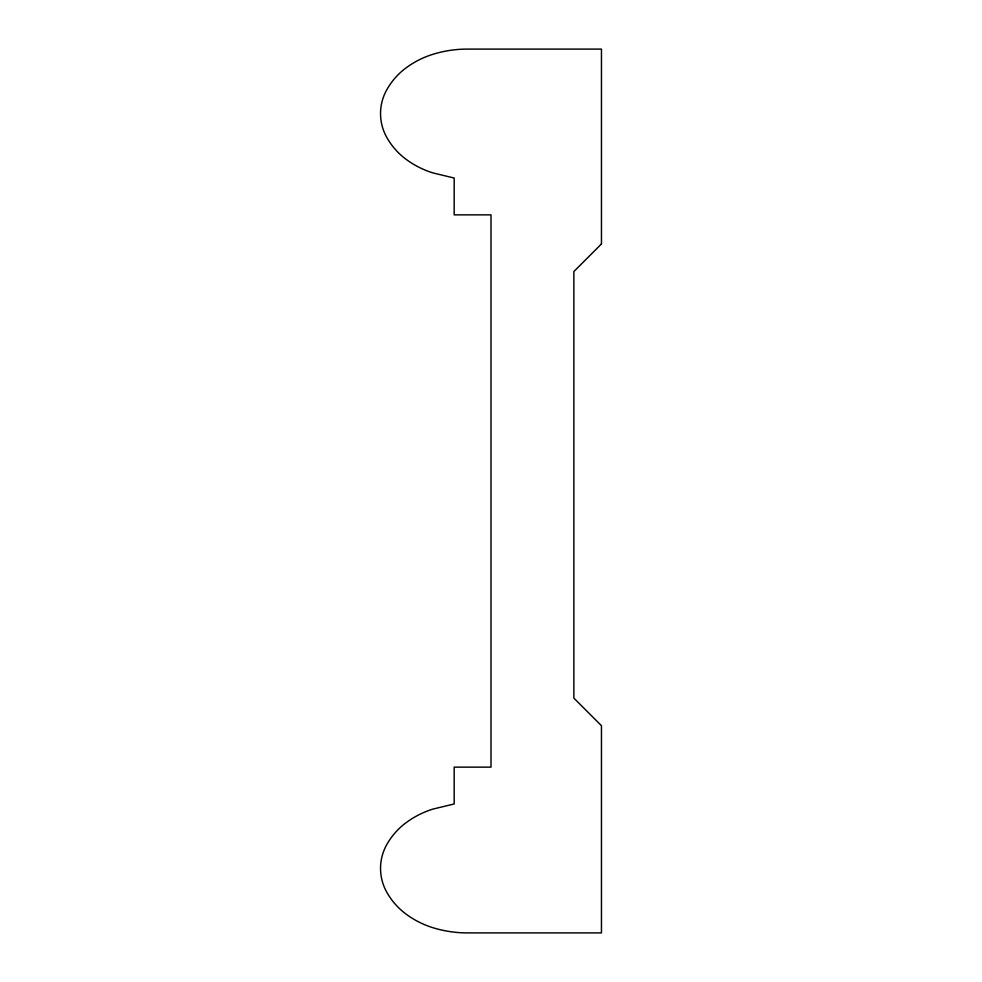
<?xml version="1.0" encoding="UTF-8"?>
<svg xmlns="http://www.w3.org/2000/svg" width="982" height="982" viewBox="0 0 982 982"><rect width="100%" height="100%" fill="white"/><g stroke="black" fill="none" stroke-linecap="round" stroke-linejoin="round"><path stroke-width="1.47" d="M601.463 243.941L573.856 271.548L573.856 698.092L601.463 725.71L601.463 932.9L467.272 932.9A116.257 116.257 0 0 1 433.05 927.745A89.669 89.669 0 0 1 405.934 914.009A69.575 69.575 0 0 1 386.675 892.037A48.56 48.56 0 0 1 386.675 844.778A69.575 69.575 0 0 1 405.934 822.806A89.669 89.669 0 0 1 433.05 809.058L454.175 803.963L454.175 767.138L491 767.138L491 214.862L454.175 214.862L454.175 178.037L433.05 172.942A89.669 89.669 0 0 1 405.934 159.207A69.575 69.575 0 0 1 386.675 137.222A48.56 48.56 0 0 1 386.675 89.963A69.575 69.575 0 0 1 405.934 67.991A89.669 89.669 0 0 1 433.05 54.256A116.257 116.257 0 0 1 467.272 49.1L601.463 49.1L601.463 243.941"/></g></svg>
